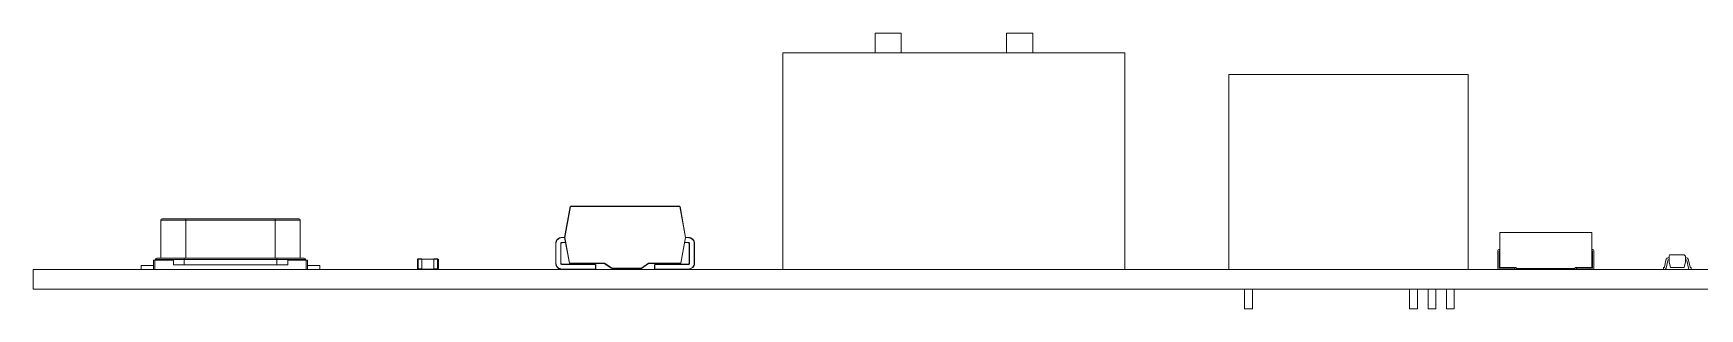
# Model space of a CAD drawing. Header units: millimetres. Extents: x 71 to 171, y 100 to 128.
# Drawn here: x 70.76 to 96.1, y 123.86 to 128.06 of the extents above; entities that cross this region are included whole.
import ezdxf

# ---------------------------------------------------------------- set-up
doc = ezdxf.new("R2010")
doc.units = ezdxf.units.MM

msp = doc.modelspace()

# ---------------------------------------------------------------- linework, layer by layer
at = {"color": 7, "linetype": 'Continuous', "lineweight": 15}
for p, q in [((83.556, 128.062), (83.556, 127.762)), ((83.556, 128.062), (83.956, 128.062)), ((83.956, 128.062), (83.956, 127.762)), ((85.556, 128.062), (85.956, 128.062)), ((85.556, 128.062), (85.556, 127.762)), ((85.956, 128.062), (85.956, 127.762)), ((82.156, 127.762), (82.156, 124.462)), ((82.156, 127.762), (87.356, 127.762)), ((87.356, 127.762), (87.356, 124.462)), ((88.936, 127.432), (88.936, 124.462)), ((88.936, 127.432), (92.576, 127.432)), ((92.576, 127.432), (92.576, 124.462)), ((72.696, 125.212), (72.696, 124.632)), ((72.716, 125.232), (73.076, 125.232)), ((73.076, 125.212), (73.076, 125.232)), ((73.076, 125.232), (74.436, 125.232)), ((73.076, 125.212), (73.076, 124.632)), ((74.436, 125.212), (73.076, 125.212)), ((74.436, 125.232), (74.436, 125.212)), ((74.436, 125.232), (74.796, 125.232)), ((74.436, 125.212), (74.436, 124.632)), ((74.816, 124.632), (74.816, 125.212)), ((78.836, 124.95), (78.922, 125.42)), ((78.926, 125.42), (78.84, 124.95)), ((78.926, 125.424), (80.587, 125.424)), ((78.926, 125.42), (80.587, 125.42)), ((79.052, 125.426), (79.052, 125.424)), ((79.052, 125.426), (79.141, 125.426)), ((79.141, 125.424), (79.141, 125.426)), ((79.141, 125.426), (79.18, 125.426)), ((79.18, 125.426), (79.18, 125.424)), ((79.18, 125.426), (79.268, 125.426)), ((79.268, 125.426), (79.268, 125.424)), ((80.672, 124.95), (80.587, 125.42)), ((80.591, 125.42), (80.676, 124.95)), ((78.796, 124.946), (78.796, 124.95)), ((78.84, 124.95), (78.836, 124.95)), ((78.908, 124.557), (78.836, 124.949)), ((78.84, 124.95), (78.911, 124.557)), ((80.601, 124.557), (80.672, 124.95)), ((80.605, 124.557), (80.676, 124.949)), ((80.672, 124.95), (80.676, 124.95)), ((80.716, 124.946), (80.716, 124.95)), ((93.056, 125.022), (93.056, 124.492)), ((93.056, 125.022), (93.076, 125.022)), ((93.076, 125.026), (93.076, 125.022)), ((93.076, 125.026), (93.136, 125.026)), ((93.136, 125.026), (93.136, 125.022)), ((93.136, 125.022), (94.456, 125.022)), ((94.456, 125.022), (94.456, 124.492)), ((78.7, 124.558), (78.7, 124.854)), ((78.704, 124.854), (78.7, 124.854)), ((78.704, 124.854), (78.704, 124.558)), ((78.776, 124.558), (78.776, 124.854)), ((78.776, 124.854), (78.78, 124.854)), ((78.78, 124.854), (78.78, 124.558)), ((78.796, 124.874), (78.796, 124.87)), ((78.851, 124.87), (78.796, 124.87)), ((80.716, 124.87), (80.662, 124.87)), ((80.716, 124.87), (80.716, 124.874)), ((80.732, 124.558), (80.732, 124.854)), ((80.732, 124.854), (80.736, 124.854)), ((80.736, 124.854), (80.736, 124.558)), ((80.808, 124.558), (80.808, 124.854)), ((80.808, 124.854), (80.812, 124.854)), ((80.812, 124.854), (80.812, 124.558)), ((93.026, 124.75), (93.026, 124.478)), ((93.056, 124.767), (93.043, 124.767)), ((93.056, 124.747), (93.046, 124.747)), ((93.046, 124.747), (93.046, 124.482)), ((94.456, 124.767), (94.47, 124.767)), ((94.456, 124.747), (94.466, 124.747)), ((94.466, 124.747), (94.466, 124.482)), ((94.486, 124.75), (94.486, 124.478)), ((95.638, 124.682), (95.631, 124.662)), ((95.638, 124.682), (95.861, 124.682)), ((95.881, 124.662), (95.861, 124.682)), ((70.756, 124.462), (70.756, 124.162)), ((70.756, 124.462), (170.756, 124.462)), ((72.398, 124.462), (72.398, 124.522)), ((72.398, 124.522), (72.586, 124.522)), ((72.586, 124.462), (72.586, 124.602)), ((72.586, 124.602), (72.606, 124.602)), ((72.606, 124.602), (72.606, 124.462)), ((72.886, 124.602), (72.606, 124.602)), ((72.616, 124.612), (72.616, 124.602)), ((72.636, 124.632), (73.051, 124.632)), ((72.886, 124.602), (72.886, 124.532)), ((72.886, 124.532), (74.626, 124.532)), ((73.051, 124.612), (73.051, 124.632)), ((73.051, 124.632), (74.461, 124.632)), ((73.051, 124.612), (73.051, 124.532)), ((74.461, 124.612), (73.051, 124.612)), ((74.461, 124.632), (74.461, 124.612)), ((74.461, 124.632), (74.876, 124.632)), ((74.461, 124.612), (74.461, 124.532)), ((74.626, 124.602), (74.626, 124.532)), ((74.626, 124.602), (74.906, 124.602)), ((74.896, 124.602), (74.896, 124.612)), ((74.906, 124.462), (74.906, 124.602)), ((74.906, 124.602), (74.926, 124.602)), ((74.926, 124.602), (74.926, 124.462)), ((75.114, 124.522), (74.926, 124.522)), ((75.114, 124.462), (75.114, 124.522)), ((76.596, 124.61), (76.608, 124.622)), ((76.608, 124.616), (76.596, 124.61)), ((76.596, 124.474), (76.596, 124.61)), ((76.608, 124.462), (76.596, 124.474)), ((76.596, 124.474), (76.608, 124.468)), ((76.608, 124.616), (76.608, 124.622)), ((76.608, 124.622), (76.664, 124.622)), ((76.608, 124.616), (76.608, 124.468)), ((76.664, 124.616), (76.608, 124.616)), ((76.608, 124.468), (76.664, 124.468)), ((76.608, 124.462), (76.608, 124.468)), ((76.664, 124.616), (76.664, 124.622)), ((76.664, 124.468), (76.664, 124.616)), ((76.666, 124.616), (76.664, 124.616)), ((76.666, 124.468), (76.664, 124.468)), ((76.664, 124.462), (76.664, 124.468)), ((76.666, 124.62), (76.666, 124.619)), ((76.666, 124.619), (76.666, 124.618)), ((76.846, 124.619), (76.666, 124.619)), ((76.666, 124.618), (76.666, 124.616)), ((76.666, 124.616), (76.666, 124.468)), ((76.666, 124.468), (76.666, 124.465)), ((76.666, 124.465), (76.666, 124.465)), ((76.666, 124.465), (76.666, 124.464)), ((76.666, 124.465), (76.846, 124.465)), ((76.846, 124.619), (76.846, 124.62)), ((76.846, 124.618), (76.846, 124.619)), ((76.846, 124.616), (76.846, 124.618)), ((76.846, 124.468), (76.846, 124.616)), ((76.846, 124.616), (76.848, 124.616)), ((76.846, 124.465), (76.846, 124.468)), ((76.846, 124.468), (76.848, 124.468)), ((76.846, 124.464), (76.846, 124.465)), ((76.846, 124.465), (76.846, 124.465)), ((76.848, 124.622), (76.848, 124.616)), ((76.848, 124.622), (76.904, 124.622)), ((76.848, 124.616), (76.848, 124.468)), ((76.904, 124.616), (76.848, 124.616)), ((76.848, 124.468), (76.848, 124.462)), ((76.848, 124.468), (76.904, 124.468)), ((76.904, 124.622), (76.916, 124.61)), ((76.904, 124.622), (76.904, 124.616)), ((76.904, 124.468), (76.904, 124.616)), ((76.916, 124.61), (76.904, 124.616)), ((76.904, 124.468), (76.916, 124.474)), ((76.916, 124.474), (76.904, 124.462)), ((76.904, 124.468), (76.904, 124.462)), ((76.916, 124.61), (76.916, 124.474)), ((78.704, 124.558), (78.7, 124.558)), ((78.776, 124.558), (78.78, 124.558)), ((78.796, 124.538), (78.796, 124.542)), ((79.304, 124.542), (78.796, 124.542)), ((79.304, 124.538), (78.796, 124.538)), ((78.796, 124.466), (79.304, 124.466)), ((78.796, 124.466), (78.796, 124.462)), ((78.911, 124.557), (79.437, 124.557)), ((79.437, 124.553), (78.911, 124.553)), ((79.304, 124.466), (79.304, 124.538)), ((79.308, 124.538), (79.308, 124.466)), ((79.437, 124.557), (79.437, 124.553)), ((79.441, 124.556), (79.439, 124.553)), ((79.555, 124.476), (79.439, 124.553)), ((79.441, 124.556), (79.557, 124.48)), ((79.557, 124.48), (79.556, 124.476)), ((79.557, 124.48), (80.003, 124.48)), ((80.003, 124.476), (79.557, 124.476)), ((80.003, 124.48), (80.111, 124.556)), ((80.113, 124.553), (80.005, 124.476)), ((80.111, 124.556), (80.113, 124.553)), ((80.116, 124.557), (80.601, 124.557)), ((80.116, 124.557), (80.116, 124.553)), ((80.601, 124.553), (80.116, 124.553)), ((80.204, 124.466), (80.204, 124.538)), ((80.716, 124.542), (80.208, 124.542)), ((80.208, 124.538), (80.208, 124.466)), ((80.716, 124.538), (80.208, 124.538)), ((80.208, 124.466), (80.716, 124.466)), ((80.716, 124.538), (80.716, 124.542)), ((80.716, 124.466), (80.716, 124.462)), ((80.732, 124.558), (80.736, 124.558)), ((80.808, 124.558), (80.812, 124.558)), ((93.046, 124.482), (93.286, 124.482)), ((93.056, 124.492), (93.306, 124.492)), ((93.286, 124.462), (93.286, 124.482)), ((93.306, 124.476), (93.306, 124.492)), ((94.206, 124.476), (93.306, 124.476)), ((94.206, 124.492), (94.456, 124.492)), ((94.206, 124.476), (94.206, 124.492)), ((94.226, 124.462), (94.226, 124.482)), ((94.466, 124.482), (94.226, 124.482)), ((95.546, 124.462), (95.546, 124.49)), ((95.552, 124.49), (95.546, 124.49)), ((95.584, 124.603), (95.562, 124.498)), ((95.611, 124.598), (95.586, 124.478)), ((95.631, 124.662), (95.631, 124.578)), ((95.631, 124.642), (95.631, 124.642)), ((95.631, 124.614), (95.631, 124.614)), ((95.631, 124.578), (95.651, 124.492)), ((95.651, 124.492), (95.861, 124.492)), ((95.861, 124.492), (95.881, 124.578)), ((95.881, 124.662), (95.881, 124.578)), ((95.881, 124.642), (95.882, 124.642)), ((95.881, 124.614), (95.882, 124.614)), ((95.901, 124.598), (95.926, 124.478)), ((95.929, 124.603), (95.951, 124.498)), ((95.96, 124.49), (95.966, 124.49)), ((95.966, 124.462), (95.966, 124.49)), ((70.756, 124.162), (170.756, 124.162)), ((89.176, 124.162), (89.176, 123.862)), ((89.296, 123.862), (89.296, 124.162)), ((91.686, 124.162), (91.686, 123.862)), ((91.806, 123.862), (91.806, 124.162)), ((91.966, 124.162), (91.966, 123.862)), ((92.086, 123.862), (92.086, 124.162)), ((92.246, 124.162), (92.246, 123.862)), ((92.366, 123.862), (92.366, 124.162)), ((89.296, 123.862), (89.176, 123.862)), ((91.806, 123.862), (91.686, 123.862)), ((92.086, 123.862), (91.966, 123.862)), ((92.366, 123.862), (92.246, 123.862))]:
    msp.add_line(p, q, dxfattribs=at)
at = {"color": 8, "linetype": 'Continuous', "lineweight": 15}
for p, q in [((73.076, 125.212), (72.696, 125.212)), ((74.816, 125.212), (74.436, 125.212)), ((78.837, 124.946), (78.796, 124.946)), ((80.716, 124.946), (80.675, 124.946)), ((78.85, 124.874), (78.796, 124.874)), ((80.716, 124.874), (80.662, 124.874)), ((73.051, 124.612), (72.616, 124.612)), ((74.896, 124.612), (74.461, 124.612))]:
    msp.add_line(p, q, dxfattribs=at)
at = {"color": 7, "linetype": 'Continuous', "lineweight": 15}
for centre, radius, start, end in [((72.716, 125.212), 0.02, 90, 180), ((74.796, 125.212), 0.02, 0, 90), ((93.043, 124.75), 0.0164, 90, 180), ((94.47, 124.75), 0.0164, 0, 90), ((72.636, 124.612), 0.02, 90, 180), ((74.876, 124.612), 0.02, 0, 90), ((76.664, 124.62), 0.002, 0, 90), ((76.664, 124.464), 0.002, 270, 0), ((76.848, 124.62), 0.002, 90, 180), ((76.848, 124.464), 0.002, 180, 270), ((79.437, 124.549), 0.004, 56.6418, 90), ((80.116, 124.549), 0.004, 90, 125.1975), ((93.043, 124.478), 0.0164, 180, 270), ((94.47, 124.478), 0.0164, 270, 0), ((95.552, 124.5), 0.01, 270, 348.2459), ((95.567, 124.482), 0.02, 270, 348.2459), ((95.631, 124.594), 0.048, 90, 168.2459), ((95.631, 124.594), 0.02, 90, 168.2459), ((95.882, 124.594), 0.048, 11.7541, 90), ((95.882, 124.594), 0.02, 11.7541, 90), ((95.946, 124.482), 0.02, 191.7541, 270), ((95.96, 124.5), 0.01, 191.7541, 270)]:
    msp.add_arc(centre, radius, start, end, dxfattribs=at)
for points in [[(78.7, 124.854), (78.702, 124.866), (78.704, 124.891), (78.727, 124.923), (78.758, 124.945), (78.784, 124.948), (78.796, 124.95)], [(80.716, 124.95), (80.729, 124.948), (80.754, 124.945), (80.786, 124.923), (80.808, 124.891), (80.811, 124.866), (80.812, 124.854)], [(78.796, 124.87), (78.794, 124.869), (78.79, 124.869), (78.785, 124.865), (78.781, 124.86), (78.78, 124.856), (78.78, 124.854)], [(80.732, 124.854), (80.732, 124.856), (80.731, 124.86), (80.728, 124.865), (80.722, 124.869), (80.718, 124.869), (80.716, 124.87)], [(78.796, 124.462), (78.784, 124.463), (78.758, 124.466), (78.727, 124.488), (78.704, 124.52), (78.702, 124.545), (78.7, 124.558)], [(78.78, 124.558), (78.78, 124.555), (78.781, 124.551), (78.785, 124.546), (78.79, 124.542), (78.794, 124.542), (78.796, 124.542)], [(80.716, 124.542), (80.718, 124.542), (80.722, 124.542), (80.728, 124.546), (80.731, 124.551), (80.732, 124.555), (80.732, 124.558)], [(80.812, 124.558), (80.811, 124.545), (80.808, 124.519), (80.792, 124.5), (80.784, 124.49)]]:
    msp.add_open_spline(points, degree=3, dxfattribs=at)
for points, knots in [([(78.796, 124.946), (78.784, 124.944), (78.76, 124.941), (78.729, 124.92), (78.713, 124.895), (78.705, 124.872), (78.704, 124.86), (78.704, 124.854)], [0, 0, 0, 0, 0.24965, 0.499343, 0.749036, 0.874879, 1, 1, 1, 1]), ([(80.808, 124.854), (80.807, 124.866), (80.804, 124.89), (80.783, 124.92), (80.757, 124.937), (80.734, 124.945), (80.722, 124.945), (80.716, 124.946)], [0, 0, 0, 0, 0.24965, 0.499343, 0.749036, 0.874879, 1, 1, 1, 1]), ([(78.796, 124.874), (78.795, 124.874), (78.792, 124.873), (78.788, 124.872), (78.785, 124.87), (78.781, 124.867), (78.778, 124.862), (78.776, 124.857), (78.776, 124.855), (78.776, 124.854)], [0, 0, 0, 0, 0.127349, 0.249677, 0.372433, 0.501009, 0.754646, 0.875927, 1, 1, 1, 1]), ([(80.736, 124.854), (80.736, 124.855), (80.736, 124.858), (80.735, 124.861), (80.733, 124.865), (80.729, 124.869), (80.725, 124.872), (80.72, 124.873), (80.717, 124.874), (80.716, 124.874)], [0, 0, 0, 0, 0.127349, 0.249677, 0.372433, 0.501009, 0.754646, 0.875927, 1, 1, 1, 1]), ([(78.704, 124.558), (78.706, 124.546), (78.708, 124.521), (78.73, 124.491), (78.755, 124.474), (78.778, 124.467), (78.79, 124.466), (78.796, 124.466)], [0, 0, 0, 0, 0.24965, 0.499343, 0.749036, 0.874879, 1, 1, 1, 1]), ([(78.796, 124.538), (78.795, 124.538), (78.792, 124.538), (78.787, 124.539), (78.783, 124.542), (78.779, 124.546), (78.777, 124.55), (78.776, 124.554), (78.776, 124.556), (78.776, 124.558)], [0, 0, 0, 0, 0.124073, 0.245354, 0.498991, 0.627567, 0.750323, 0.872651, 1, 1, 1, 1]), ([(79.437, 124.557), (79.438, 124.557), (79.439, 124.557), (79.441, 124.556), (79.441, 124.556)], [0, 0, 0, 0, 0.4999999, 1, 1, 1, 1]), ([(80.111, 124.556), (80.112, 124.556), (80.113, 124.557), (80.115, 124.557), (80.116, 124.557)], [0, 0, 0, 0, 0.5, 1, 1, 1, 1]), ([(80.716, 124.466), (80.728, 124.467), (80.752, 124.47), (80.783, 124.491), (80.8, 124.516), (80.807, 124.54), (80.808, 124.552), (80.808, 124.558)], [0, 0, 0, 0, 0.24965, 0.499343, 0.749036, 0.874879, 1, 1, 1, 1]), ([(80.736, 124.558), (80.736, 124.556), (80.736, 124.554), (80.734, 124.549), (80.731, 124.544), (80.727, 124.541), (80.724, 124.539), (80.72, 124.538), (80.717, 124.538), (80.716, 124.538)], [0, 0, 0, 0, 0.124073, 0.245354, 0.498991, 0.627567, 0.750323, 0.872651, 1, 1, 1, 1])]:
    msp.add_open_spline(points, degree=3, knots=knots, dxfattribs=at)

doc.saveas('drawing.dxf')
